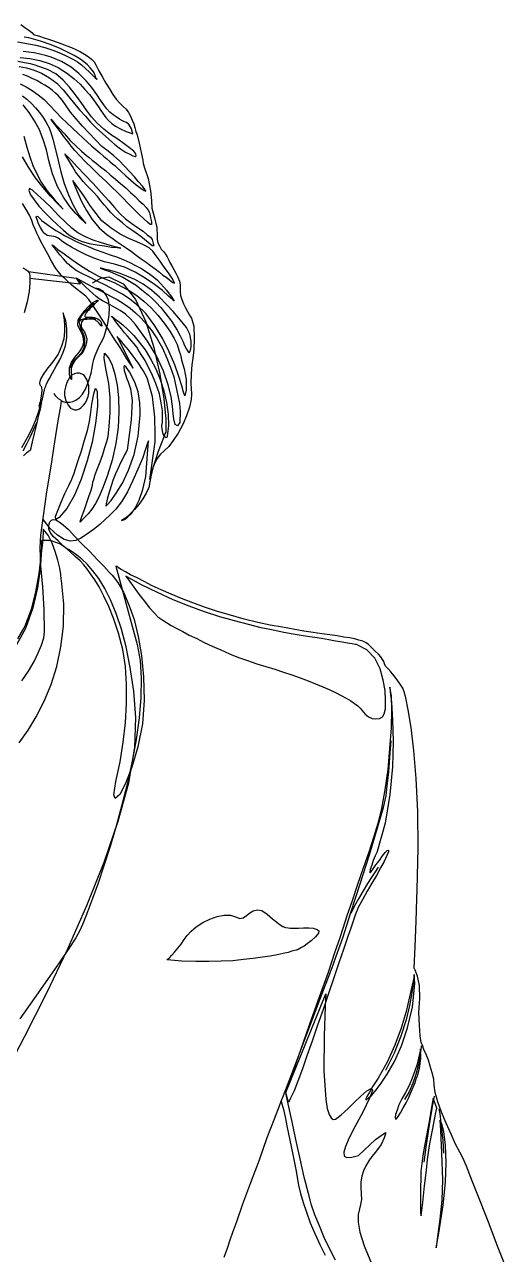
# Model space of a CAD drawing. Extents: x 140.76 to 141.51, y 60.02 to 61.76.
# Drawn here: x 141.159 to 141.398, y 61.142 to 61.754 of the extents above; entities that cross this region are included whole.
import ezdxf

# ---------------------------------------------------------------- set-up
doc = ezdxf.new("R2010")
doc.units = 0
doc.layers.get('0').update_dxf_attribs({"linetype": 'CONTINUOUS'})

msp = doc.modelspace()

# ---------------------------------------------------------------- linework, layer by layer
at = {"linetype": 'CONTINUOUS'}
for points in [[(141.15747, 61.75359), (141.15954, 61.75209), (141.16142, 61.75078), (141.16292, 61.74966), (141.16385, 61.74872), (141.16423, 61.74853), (141.16554, 61.74815), (141.16723, 61.74759), (141.1691, 61.74703), (141.17117, 61.74627), (141.17323, 61.74571), (141.17548, 61.74478), (141.17793, 61.74402), (141.18036, 61.74309), (141.18261, 61.74215), (141.18487, 61.74121), (141.18712, 61.74009), (141.18918, 61.73896), (141.19087, 61.73764), (141.19256, 61.73634), (141.19387, 61.73502), (141.19481, 61.73352), (141.19631, 61.73052), (141.198, 61.72751), (141.19968, 61.72452), (141.20156, 61.7217), (141.20325, 61.71888), (141.20494, 61.71645), (141.20662, 61.71457), (141.20831, 61.71288), (141.20981, 61.71157), (141.21094, 61.70988), (141.21207, 61.70801), (141.21282, 61.70613), (141.21357, 61.70425), (141.21413, 61.70238), (141.21469, 61.7005), (141.21525, 61.69882), (141.21638, 61.69469), (141.21732, 61.68999), (141.21807, 61.68624), (141.21826, 61.68455), (141.21901, 61.68231), (141.2207, 61.67705), (141.22201, 61.67086), (141.22239, 61.66617), (141.22257, 61.66223), (141.22389, 61.65754), (141.22501, 61.65267), (141.2252, 61.64835), (141.2252, 61.64666), (141.22558, 61.64497), (141.22633, 61.64347), (141.22727, 61.64197), (141.22839, 61.64065), (141.22933, 61.63935), (141.23026, 61.63803), (141.23083, 61.63672), (141.23158, 61.63522), (141.23252, 61.63353), (141.23345, 61.63184), (141.23458, 61.62996), (141.23552, 61.6279), (141.23627, 61.62603), (141.23664, 61.62414), (141.23664, 61.62246), (141.23664, 61.62077), (141.23683, 61.6189), (141.23758, 61.61683), (141.23833, 61.61477), (141.23927, 61.6127), (141.24039, 61.61083), (141.24133, 61.60914), (141.24227, 61.60764), (141.2434, 61.60351), (141.24358, 61.5977), (141.2434, 61.59188), (141.24302, 61.58775), (141.24246, 61.58437), (141.24208, 61.57988), (141.2419, 61.575), (141.24227, 61.56993), (141.24208, 61.56712), (141.24133, 61.56337), (141.23983, 61.55905), (141.23796, 61.55474), (141.23571, 61.55042), (141.23327, 61.54667), (141.23102, 61.54367), (141.22877, 61.5416), (141.22689, 61.53991), (141.2252, 61.53785), (141.22408, 61.5356), (141.22314, 61.53316), (141.22239, 61.53091), (141.22201, 61.52904), (141.22163, 61.52772), (141.22163, 61.52735)], [(141.15747, 61.75359), (141.15954, 61.75209), (141.16142, 61.75078), (141.16292, 61.74966), (141.16385, 61.74872), (141.16423, 61.74853)], [(141.16423, 61.74853), (141.16554, 61.74815), (141.16723, 61.74759), (141.1691, 61.74703), (141.17117, 61.74627), (141.17323, 61.74571), (141.17548, 61.74478), (141.17793, 61.74402), (141.18036, 61.74309), (141.18261, 61.74215), (141.18487, 61.74121), (141.18712, 61.74009), (141.18918, 61.73896), (141.19087, 61.73764), (141.19256, 61.73634), (141.19387, 61.73502), (141.19481, 61.73352), (141.19631, 61.73052), (141.198, 61.72751), (141.19968, 61.72452), (141.20156, 61.7217), (141.20325, 61.71888), (141.20494, 61.71645), (141.20662, 61.71457), (141.20831, 61.71288), (141.20981, 61.71157), (141.21094, 61.70988), (141.21207, 61.70801), (141.21282, 61.70613), (141.21357, 61.70425), (141.21413, 61.70238), (141.21469, 61.7005), (141.21525, 61.69882), (141.21638, 61.69469), (141.21732, 61.68999), (141.21807, 61.68624), (141.21826, 61.68455), (141.21901, 61.68231), (141.2207, 61.67705), (141.22201, 61.67086), (141.22239, 61.66617), (141.22257, 61.66223), (141.22389, 61.65754), (141.22501, 61.65267), (141.2252, 61.64835), (141.2252, 61.64666), (141.22558, 61.64497), (141.22633, 61.64347), (141.22727, 61.64197), (141.22839, 61.64065), (141.22933, 61.63935), (141.23026, 61.63803), (141.23083, 61.63672), (141.23158, 61.63522), (141.23252, 61.63353), (141.23345, 61.63184), (141.23458, 61.62996), (141.23552, 61.6279), (141.23627, 61.62603), (141.23664, 61.62414), (141.23664, 61.62246), (141.23664, 61.62077), (141.23683, 61.6189), (141.23758, 61.61683), (141.23833, 61.61477), (141.23927, 61.6127), (141.24039, 61.61083), (141.24133, 61.60914), (141.24227, 61.60764), (141.2434, 61.60351), (141.24358, 61.5977), (141.2434, 61.59188), (141.24302, 61.58775), (141.24246, 61.58437), (141.24208, 61.57988), (141.2419, 61.575), (141.24227, 61.56993), (141.24208, 61.56712), (141.24133, 61.56337), (141.23983, 61.55905), (141.23796, 61.55474), (141.23571, 61.55042), (141.23327, 61.54667), (141.23102, 61.54367), (141.22877, 61.5416), (141.22689, 61.53991), (141.2252, 61.53785), (141.22408, 61.5356), (141.22314, 61.53316), (141.22239, 61.53091), (141.22201, 61.52904), (141.22163, 61.52772), (141.22163, 61.52735), (141.22426, 61.54611), (141.22426, 61.54967), (141.22408, 61.5583), (141.22295, 61.56862), (141.22032, 61.57781), (141.21826, 61.58156), (141.21582, 61.58532), (141.21338, 61.58869), (141.21094, 61.59188), (141.20869, 61.59451), (141.207, 61.59657), (141.20569, 61.59788), (141.20532, 61.59844), (141.21319, 61.58269), (141.21244, 61.584), (141.21019, 61.58738), (141.20719, 61.59244), (141.20343, 61.59807), (141.19968, 61.60408), (141.19612, 61.6097), (141.19312, 61.61421), (141.19124, 61.61683), (141.18975, 61.61852), (141.18768, 61.62021), (141.18543, 61.62189), (141.1828, 61.62396), (141.18018, 61.6264), (141.17755, 61.62902), (141.17492, 61.63221), (141.17267, 61.63596), (141.17079, 61.63972), (141.1691, 61.64272), (141.1676, 61.64535), (141.16648, 61.64779), (141.16535, 61.64985), (141.16461, 61.65191), (141.16367, 61.65398), (141.16292, 61.65623), (141.16179, 61.65885), (141.1601, 61.66167), (141.15823, 61.66467)], [(141.19481, 61.72677), (141.19481, 61.72695), (141.19481, 61.72733), (141.19462, 61.72789), (141.19424, 61.72864), (141.19387, 61.72958), (141.19312, 61.7307), (141.19199, 61.73202), (141.19068, 61.73352), (141.18881, 61.73502), (141.18674, 61.73652), (141.18393, 61.73821), (141.18074, 61.7399), (141.17699, 61.74177), (141.17248, 61.74346), (141.16723, 61.74534), (141.16142, 61.74703), (141.16123, 61.74703), (141.16029, 61.74721), (141.15917, 61.7474)], [(141.15578, 61.74496), (141.16048, 61.74421), (141.16498, 61.74328), (141.16948, 61.74215), (141.17342, 61.74083), (141.17717, 61.73933), (141.18036, 61.73784), (141.18337, 61.73634), (141.18562, 61.73502), (141.18768, 61.73352), (141.18955, 61.73183), (141.19143, 61.73014), (141.19312, 61.72845), (141.19443, 61.72715), (141.19518, 61.72639), (141.19537, 61.7262), (141.19481, 61.72677)], [(141.1571, 61.73727), (141.16198, 61.73671), (141.16686, 61.73577), (141.17155, 61.73427), (141.17605, 61.73221), (141.18018, 61.72958), (141.18393, 61.72658), (141.18693, 61.72396), (141.18937, 61.72133), (141.19162, 61.71888), (141.1933, 61.71664), (141.19481, 61.71457), (141.19612, 61.7127), (141.19725, 61.71082), (141.19837, 61.70913), (141.19968, 61.70744), (141.201, 61.70594), (141.20269, 61.70444), (141.20456, 61.70313), (141.207, 61.70181), (141.20981, 61.7005), (141.21319, 61.69919), (141.213, 61.69994), (141.21244, 61.70181), (141.21132, 61.70369), (141.21001, 61.70482), (141.20907, 61.7052), (141.20794, 61.70576), (141.20644, 61.7065), (141.20494, 61.70763), (141.20343, 61.70875), (141.20175, 61.71007), (141.20025, 61.71176), (141.19875, 61.71363), (141.19706, 61.71607), (141.19518, 61.71888), (141.19274, 61.72227), (141.18993, 61.72564), (141.18636, 61.72921), (141.18243, 61.73239), (141.17773, 61.73521), (141.17248, 61.73746), (141.16967, 61.73821), (141.16686, 61.73896), (141.16404, 61.73953), (141.16123, 61.7399), (141.1586, 61.74027)], [(141.15672, 61.73277), (141.16029, 61.73202), (141.16404, 61.7309), (141.1678, 61.72939), (141.17173, 61.72715), (141.1753, 61.72452), (141.17849, 61.72114), (141.1813, 61.71758), (141.18411, 61.7142), (141.18674, 61.71101), (141.18955, 61.70801), (141.19218, 61.705), (141.195, 61.70219), (141.198, 61.69938), (141.20119, 61.69656), (141.20419, 61.69394), (141.207, 61.69187), (141.20944, 61.69019), (141.2117, 61.68906), (141.21319, 61.68831), (141.21432, 61.68793), (141.21488, 61.68831), (141.21469, 61.68925), (141.21357, 61.69056), (141.2115, 61.69225), (141.20888, 61.69431), (141.20569, 61.69656), (141.20213, 61.699), (141.19875, 61.70163), (141.19537, 61.70463), (141.19256, 61.70763), (141.19012, 61.71101), (141.18749, 61.71476), (141.18467, 61.7187), (141.18168, 61.72245), (141.17849, 61.72602), (141.17492, 61.72902), (141.17079, 61.73127), (141.16648, 61.73277), (141.16591, 61.73296), (141.16461, 61.73333), (141.16236, 61.73409), (141.15935, 61.73465), (141.15598, 61.73521)], [(141.1571, 61.72414), (141.1601, 61.72264), (141.1631, 61.72077), (141.16611, 61.7187), (141.1691, 61.71626), (141.17211, 61.71326), (141.17492, 61.71026), (141.17773, 61.70726), (141.18055, 61.70463), (141.18318, 61.70201), (141.1858, 61.69956), (141.18824, 61.69731), (141.19049, 61.69525), (141.19274, 61.69318), (141.19481, 61.6915), (141.19669, 61.68981), (141.19856, 61.68812), (141.20025, 61.6868), (141.20175, 61.68549), (141.20307, 61.68437), (141.20419, 61.68343), (141.20512, 61.68249), (141.20719, 61.68062), (141.20963, 61.67837), (141.21226, 61.67611), (141.21488, 61.67386), (141.21713, 61.67217), (141.21882, 61.67105), (141.21957, 61.67067), (141.2192, 61.67143), (141.21788, 61.6733), (141.21601, 61.67536), (141.21394, 61.6778), (141.2117, 61.68043), (141.20907, 61.68325), (141.20644, 61.68587), (141.20363, 61.68831), (141.20081, 61.69056), (141.19781, 61.693), (141.19462, 61.69619), (141.19143, 61.69956), (141.18806, 61.70313), (141.18505, 61.70669), (141.18224, 61.71007), (141.17999, 61.71326), (141.17811, 61.71589), (141.17717, 61.71701), (141.17605, 61.71832), (141.17474, 61.71945), (141.17323, 61.72077), (141.17155, 61.72207), (141.16948, 61.72339), (141.1676, 61.72452), (141.16535, 61.72583), (141.1631, 61.72677), (141.16085, 61.72789), (141.15841, 61.72883)], [(141.15823, 61.71814), (141.16048, 61.71645), (141.16273, 61.71439), (141.16479, 61.71214), (141.16667, 61.70988), (141.16854, 61.70744), (141.17005, 61.70482), (141.17155, 61.70219), (141.17248, 61.69938), (141.17342, 61.69656), (141.17474, 61.6915), (141.17605, 61.68606), (141.17736, 61.68043), (141.17905, 61.67462), (141.18112, 61.66898), (141.18355, 61.66373), (141.18636, 61.65885), (141.18975, 61.65473), (141.18918, 61.65529), (141.1873, 61.65698), (141.18487, 61.65961), (141.18186, 61.66317), (141.17867, 61.66768), (141.17567, 61.67311), (141.17323, 61.6793), (141.17136, 61.68606), (141.17023, 61.69131), (141.16854, 61.69637), (141.16667, 61.70125), (141.16423, 61.70576), (141.1616, 61.70988), (141.1586, 61.71363)], [(141.17248, 61.7065), (141.17305, 61.70594), (141.17436, 61.70425), (141.17661, 61.70201), (141.17924, 61.69919), (141.18205, 61.696), (141.18505, 61.69318), (141.18768, 61.69056), (141.19012, 61.6885), (141.19143, 61.68756), (141.19294, 61.68624), (141.195, 61.68474), (141.19706, 61.68287), (141.1995, 61.68099), (141.20194, 61.67893), (141.20456, 61.67668), (141.207, 61.67462), (141.20963, 61.67236), (141.21207, 61.67011), (141.21432, 61.66804), (141.21638, 61.66598), (141.21826, 61.66429), (141.21976, 61.6626), (141.2207, 61.6613), (141.22145, 61.66017), (141.22163, 61.65941), (141.22201, 61.65754), (141.22239, 61.65548), (141.22239, 61.65416), (141.22183, 61.65416), (141.22051, 61.65529), (141.21864, 61.65698), (141.21619, 61.65923), (141.21357, 61.66186), (141.21075, 61.66467), (141.20813, 61.66748), (141.2055, 61.67011), (141.20269, 61.67274), (141.19968, 61.67574), (141.19631, 61.67893), (141.19294, 61.68212), (141.18955, 61.68531), (141.18674, 61.68831), (141.1843, 61.69093), (141.18243, 61.69318), (141.18092, 61.69525), (141.17924, 61.6975), (141.17755, 61.69975), (141.17605, 61.70181), (141.17454, 61.70369), (141.17342, 61.7052), (141.17267, 61.70613), (141.17248, 61.7065)], [(141.15897, 61.69806), (141.16048, 61.69262), (141.16198, 61.68774), (141.16348, 61.68343), (141.16535, 61.6793), (141.1676, 61.67518), (141.17042, 61.67105), (141.17398, 61.66673), (141.17849, 61.66186), (141.17773, 61.6626), (141.17548, 61.66485), (141.17229, 61.66824), (141.16854, 61.67255), (141.16479, 61.67743), (141.16123, 61.68268), (141.15823, 61.68774)], [(141.17942, 61.68925), (141.18018, 61.6885), (141.18243, 61.68624), (141.18543, 61.68287), (141.18937, 61.67893), (141.1935, 61.67462), (141.19743, 61.67011), (141.20119, 61.66598), (141.204, 61.6626), (141.20662, 61.65961), (141.20944, 61.65698), (141.21263, 61.65473), (141.21545, 61.65267), (141.21826, 61.65079), (141.22032, 61.6491), (141.22201, 61.64779), (141.22276, 61.64666), (141.22332, 61.64479), (141.22351, 61.64347), (141.22276, 61.64347), (141.2207, 61.64516), (141.21901, 61.64666), (141.21713, 61.64816), (141.21488, 61.64985), (141.21263, 61.65135), (141.21019, 61.65304), (141.20794, 61.65492), (141.20569, 61.65679), (141.20363, 61.65867), (141.20213, 61.66036), (141.20062, 61.66204), (141.19894, 61.66392), (141.19725, 61.66598), (141.19556, 61.66804), (141.19368, 61.67011), (141.19181, 61.67199), (141.19012, 61.67368), (141.18843, 61.67555), (141.18656, 61.6778), (141.18467, 61.68043), (141.18318, 61.68305), (141.18168, 61.68549), (141.18055, 61.68737), (141.17961, 61.68868), (141.17942, 61.68925)], [(141.18337, 61.67611), (141.18355, 61.67536), (141.18449, 61.67292), (141.1858, 61.66973), (141.18768, 61.66561), (141.19012, 61.6611), (141.19294, 61.6566), (141.19649, 61.65247), (141.20044, 61.6491), (141.20269, 61.6476), (141.20494, 61.64591), (141.20738, 61.64422), (141.20981, 61.64254), (141.21244, 61.64065), (141.21488, 61.63897), (141.21732, 61.63709), (141.21976, 61.6354), (141.22201, 61.63371), (141.22426, 61.63203), (141.22633, 61.63052), (141.22801, 61.62902), (141.2297, 61.6279), (141.2312, 61.62677), (141.23233, 61.62584), (141.23308, 61.62527), (141.23383, 61.6249), (141.23345, 61.62584), (141.23252, 61.62771), (141.23083, 61.63015), (141.22877, 61.63297), (141.2267, 61.63596), (141.22482, 61.63859), (141.22314, 61.64085), (141.22126, 61.64254), (141.21844, 61.64403), (141.21507, 61.64553), (141.21113, 61.64722), (141.20682, 61.64928), (141.20231, 61.65229), (141.19781, 61.65604), (141.19368, 61.6611), (141.19181, 61.66373), (141.19012, 61.66636), (141.18843, 61.66898), (141.18674, 61.67123), (141.18543, 61.67311), (141.1843, 61.6748), (141.18355, 61.67574), (141.18337, 61.67611)], [(141.20719, 61.64234), (141.20644, 61.64254), (141.20438, 61.6431), (141.20137, 61.64384), (141.19762, 61.64497), (141.1935, 61.64629), (141.18955, 61.64797), (141.1858, 61.65004), (141.1828, 61.65229), (141.1798, 61.6551), (141.17624, 61.65867), (141.17267, 61.66242), (141.1691, 61.66598), (141.16573, 61.66898), (141.16329, 61.67123), (141.16179, 61.67199), (141.16142, 61.67105), (141.16236, 61.66898), (141.16404, 61.66636), (141.16648, 61.66336), (141.16948, 61.66017), (141.17248, 61.65698), (141.17567, 61.65398), (141.17867, 61.65135), (141.1813, 61.6491), (141.18411, 61.64741), (141.18749, 61.64591), (141.19143, 61.64479), (141.19537, 61.64403), (141.19912, 61.64347), (141.2025, 61.64291), (141.20532, 61.64272), (141.20719, 61.64234)], [(141.16742, 61.6566), (141.1676, 61.65642), (141.1678, 61.65623), (141.16854, 61.65566), (141.1693, 61.6551), (141.17042, 61.65435), (141.17173, 61.65341), (141.17323, 61.65229), (141.17492, 61.65116), (141.17699, 61.65004), (141.17924, 61.64872), (141.18186, 61.64741), (141.18467, 61.64591), (141.18768, 61.6446), (141.19087, 61.64328), (141.19443, 61.64178), (141.19818, 61.64047), (141.20194, 61.63915), (141.2055, 61.63784), (141.20869, 61.63653), (141.2117, 61.63522), (141.21451, 61.63371), (141.21713, 61.6324), (141.21938, 61.6309), (141.22163, 61.6294), (141.22351, 61.6279), (141.22538, 61.6264), (141.22707, 61.62471), (141.22857, 61.62302), (141.22989, 61.62152), (141.2312, 61.61965), (141.23252, 61.61796), (141.23364, 61.61608), (141.23289, 61.61683), (141.23083, 61.61852), (141.22783, 61.62133), (141.22389, 61.62434), (141.2192, 61.62753), (141.21432, 61.63052), (141.20907, 61.63297), (141.204, 61.63447), (141.19912, 61.63559), (141.19424, 61.63728), (141.18993, 61.63915), (141.18599, 61.64103), (141.18261, 61.64291), (141.1798, 61.6446), (141.17773, 61.64609), (141.17661, 61.64703), (141.17567, 61.6476), (141.17474, 61.64797), (141.1738, 61.64816), (141.17267, 61.64835), (141.17155, 61.64854), (141.17061, 61.64872), (141.16967, 61.64928), (141.16892, 61.64985), (141.16817, 61.65097), (141.16723, 61.65267), (141.16629, 61.65454), (141.16573, 61.65623), (141.16517, 61.65773), (141.16535, 61.65829), (141.16591, 61.65811), (141.16742, 61.6566)], [(141.17305, 61.64403), (141.1738, 61.64347), (141.17586, 61.64178), (141.17905, 61.63953), (141.1828, 61.63672), (141.18712, 61.63371), (141.19162, 61.6309), (141.19612, 61.62846), (141.20006, 61.62677), (141.20381, 61.62527), (141.20757, 61.6234), (141.21132, 61.62133), (141.21507, 61.6189), (141.21864, 61.61608), (141.22219, 61.6127), (141.22558, 61.60914), (141.22877, 61.60502), (141.23158, 61.60107), (141.23364, 61.59751), (141.23514, 61.59451), (141.23608, 61.59169), (141.23683, 61.58925), (141.2374, 61.58682), (141.23796, 61.58456), (141.23871, 61.58231), (141.23965, 61.57706), (141.23965, 61.57181), (141.23908, 61.56899), (141.23833, 61.57068), (141.23758, 61.57387), (141.23608, 61.57856), (141.23401, 61.58437), (141.2312, 61.59075), (141.22801, 61.59732), (141.22408, 61.6037), (141.21976, 61.6097), (141.21488, 61.61458), (141.2117, 61.61702), (141.20794, 61.61946), (141.20381, 61.62171), (141.1995, 61.62396), (141.19537, 61.62603), (141.19124, 61.62809), (141.18786, 61.62978), (141.18505, 61.63128), (141.1828, 61.63297), (141.18074, 61.63484), (141.17867, 61.63709), (141.1768, 61.63915), (141.1753, 61.64103), (141.17418, 61.64254), (141.17323, 61.64366), (141.17305, 61.64403)], [(141.15841, 61.63259), (141.15991, 61.63184), (141.16104, 61.6309), (141.16179, 61.62978), (141.16198, 61.62846), (141.16198, 61.62508), (141.1616, 61.62077), (141.16066, 61.61571), (141.15917, 61.61026)], [(141.16123, 61.63072), (141.18505, 61.62753), (141.18693, 61.62452), (141.16198, 61.62733), (141.16198, 61.62733)], [(141.2419, 61.59226), (141.24208, 61.59338), (141.24208, 61.59619), (141.24152, 61.59957), (141.23983, 61.60295), (141.23833, 61.60482), (141.23608, 61.60764), (141.23327, 61.61083), (141.22989, 61.61439), (141.22633, 61.61796), (141.22239, 61.62152), (141.21826, 61.62452), (141.21413, 61.62677), (141.21019, 61.62846), (141.20682, 61.62978), (141.20381, 61.63072), (141.20137, 61.63146), (141.1995, 61.63184), (141.198, 61.63221), (141.19725, 61.6324), (141.19687, 61.6324), (141.19743, 61.63221), (141.19912, 61.63165), (141.20175, 61.63072), (141.20475, 61.6294), (141.20813, 61.6279), (141.2115, 61.62603), (141.21488, 61.62396), (141.2177, 61.62171), (141.2192, 61.62039), (141.22089, 61.61908), (141.22276, 61.6174), (141.22482, 61.61533), (141.22707, 61.61289), (141.22951, 61.6097), (141.23233, 61.60614), (141.23514, 61.60163), (141.23664, 61.59882), (141.23796, 61.59619), (141.23889, 61.59394), (141.23983, 61.59207), (141.24059, 61.59075), (141.24115, 61.59038), (141.24152, 61.59075), (141.2419, 61.59226)], [(141.19312, 61.6249), (141.1935, 61.62527), (141.19725, 61.62753), (141.20119, 61.62809), (141.20831, 61.62471), (141.21451, 61.61683), (141.21957, 61.60576), (141.22351, 61.593), (141.22651, 61.57968), (141.22857, 61.56749), (141.22951, 61.55736), (141.22951, 61.55079), (141.22914, 61.55004), (141.22839, 61.54798), (141.22727, 61.54498), (141.22576, 61.54123), (141.22445, 61.5371), (141.22314, 61.53316), (141.22219, 61.52941), (141.22163, 61.52622), (141.22107, 61.5234), (141.21976, 61.52059), (141.21807, 61.51778), (141.21619, 61.51496), (141.21394, 61.51234), (141.2117, 61.51008), (141.20963, 61.50821), (141.20757, 61.50689), (141.20794, 61.50709), (141.20907, 61.50746), (141.21057, 61.50859), (141.21244, 61.51046), (141.21432, 61.51309), (141.21638, 61.51702), (141.21807, 61.52228), (141.21957, 61.52884), (141.22089, 61.54648), (141.22051, 61.54535), (141.21938, 61.54236), (141.21788, 61.53785), (141.21563, 61.53241), (141.21319, 61.52678), (141.21057, 61.52115), (141.20757, 61.51628), (141.20475, 61.51252), (141.20194, 61.50971), (141.19931, 61.50727), (141.19669, 61.50502), (141.19424, 61.50296), (141.19181, 61.50108), (141.18955, 61.49958), (141.1873, 61.49808), (141.18487, 61.49695), (141.18224, 61.49658), (141.17905, 61.49752), (141.17567, 61.49958), (141.17211, 61.50296), (141.16873, 61.50727), (141.16854, 61.50765), (141.16854, 61.50802)], [(141.18505, 61.62753), (141.1858, 61.62715), (141.18768, 61.62621), (141.19031, 61.62471), (141.1935, 61.62302), (141.19687, 61.62133), (141.20025, 61.61946), (141.20307, 61.61796), (141.20532, 61.61683), (141.20719, 61.61571), (141.20944, 61.61421), (141.21188, 61.61252), (141.21451, 61.61026), (141.21732, 61.60764), (141.21995, 61.60464), (141.22257, 61.60126), (141.2252, 61.59732), (141.22783, 61.59263), (141.23008, 61.58775), (141.23195, 61.58307), (141.23345, 61.57837), (141.23458, 61.57368), (141.23552, 61.56918), (141.23627, 61.56505), (141.23664, 61.56112), (141.23646, 61.55567), (141.23533, 61.55398), (141.23421, 61.55474), (141.23345, 61.55755), (141.23327, 61.55999), (141.23289, 61.56374), (141.23214, 61.56862), (141.23064, 61.57443), (141.22839, 61.58119), (141.22501, 61.58851), (141.22051, 61.59619), (141.21451, 61.60445), (141.21207, 61.60727), (141.20944, 61.60951), (141.20682, 61.61139), (141.20419, 61.61289), (141.20194, 61.61421), (141.19968, 61.61533), (141.198, 61.61627), (141.19649, 61.6172), (141.195, 61.61833), (141.1933, 61.61983), (141.19143, 61.62152), (141.18955, 61.62321), (141.18786, 61.6249), (141.18636, 61.62621), (141.18543, 61.62715), (141.18505, 61.62753)], [(141.15804, 61.42717), (141.16123, 61.43205), (141.16404, 61.43673), (141.16611, 61.44105), (141.1678, 61.44499), (141.16892, 61.44855), (141.1693, 61.45155), (141.1691, 61.46262), (141.16836, 61.47388), (141.16742, 61.48438), (141.16704, 61.49339), (141.16742, 61.49958), (141.16873, 61.50933), (141.17042, 61.52115), (141.17248, 61.53391), (141.17436, 61.54611), (141.17605, 61.55642), (141.17736, 61.56374), (141.17773, 61.56637), (141.17793, 61.56637), (141.1783, 61.56618), (141.17886, 61.56599), (141.17961, 61.5658), (141.18074, 61.5658), (141.18186, 61.5658), (141.18337, 61.56618), (141.18487, 61.56674), (141.18656, 61.56806), (141.18806, 61.56975), (141.18955, 61.57218), (141.19068, 61.57481), (141.19162, 61.57762), (141.19237, 61.58025), (141.19294, 61.58287), (141.1933, 61.58494), (141.19368, 61.587), (141.19443, 61.58907), (141.19537, 61.59132), (141.19649, 61.59357), (141.19743, 61.59545), (141.19818, 61.59695), (141.19875, 61.59807), (141.19894, 61.59844), (141.20062, 61.60408), (141.20137, 61.60895), (141.20156, 61.61308), (141.201, 61.61646), (141.19988, 61.61908), (141.19837, 61.62096), (141.19631, 61.62208), (141.19424, 61.62246), (141.19424, 61.62227)], [(141.18487, 61.58869), (141.18599, 61.59001), (141.18693, 61.59132), (141.18786, 61.59263), (141.18843, 61.59413), (141.18881, 61.59563), (141.18862, 61.59732), (141.18824, 61.59901), (141.1873, 61.60089), (141.1858, 61.60408), (141.18599, 61.60651), (141.1873, 61.60877), (141.18937, 61.61139), (141.19068, 61.61289), (141.19199, 61.61421), (141.1933, 61.61533), (141.19443, 61.61608), (141.19537, 61.61646), (141.19575, 61.61646), (141.19575, 61.61608), (141.195, 61.61533), (141.19387, 61.61439), (141.19294, 61.61327), (141.19199, 61.61252), (141.19124, 61.61158), (141.19049, 61.61083), (141.18993, 61.61026), (141.18955, 61.60951), (141.18937, 61.60895), (141.18937, 61.60839), (141.18955, 61.60801), (141.19031, 61.60801), (141.19143, 61.60801), (141.19218, 61.60801), (141.19312, 61.60801), (141.19406, 61.60783), (141.195, 61.60764), (141.19575, 61.60727), (141.19649, 61.6067), (141.19725, 61.60595), (141.19762, 61.60482), (141.19781, 61.60351), (141.19743, 61.6037), (141.19669, 61.60464), (141.19612, 61.60538), (141.19593, 61.60558), (141.19556, 61.60595), (141.195, 61.60632), (141.19443, 61.6067), (141.19368, 61.60689), (141.19274, 61.60708), (141.19162, 61.60708), (141.19031, 61.60689), (141.18993, 61.60689), (141.18918, 61.60689), (141.18824, 61.60651), (141.18768, 61.60558), (141.18749, 61.60464), (141.18749, 61.6037), (141.18768, 61.60276), (141.18824, 61.60183), (141.18918, 61.6007), (141.18975, 61.59901), (141.19031, 61.59732), (141.19012, 61.59545), (141.18955, 61.59357), (141.18881, 61.59169), (141.18768, 61.58981), (141.18599, 61.58813), (141.1843, 61.58644), (141.18318, 61.58456), (141.18243, 61.5825), (141.18243, 61.58044), (141.18261, 61.57837), (141.18261, 61.57706), (141.18243, 61.57706), (141.18168, 61.57931), (141.18168, 61.58287), (141.18261, 61.58569), (141.18393, 61.58756), (141.18487, 61.58869)], [(141.19406, 61.61495), (141.19368, 61.61477), (141.19294, 61.61402), (141.19162, 61.61289), (141.19031, 61.61158), (141.18881, 61.61008), (141.18749, 61.60857), (141.18674, 61.60708), (141.18636, 61.60595), (141.18674, 61.60389), (141.18749, 61.60201), (141.18824, 61.60032), (141.18881, 61.59901), (141.18918, 61.59751), (141.18918, 61.59545), (141.18881, 61.59282), (141.18749, 61.59019), (141.18562, 61.58813), (141.18393, 61.58644), (141.18261, 61.58475), (141.18205, 61.58269)], [(141.17849, 61.61026), (141.17867, 61.60877), (141.17905, 61.60651), (141.17924, 61.60389), (141.17924, 61.60089), (141.17886, 61.59732), (141.17773, 61.59357), (141.17605, 61.58963), (141.17323, 61.58569), (141.17042, 61.58213), (141.16854, 61.5795), (141.16742, 61.57762), (141.16686, 61.57612), (141.16667, 61.57518), (141.16686, 61.57443), (141.16742, 61.57387), (141.1678, 61.57331), (141.16798, 61.57162), (141.1676, 61.5688), (141.16704, 61.56599), (141.16648, 61.56374), (141.16667, 61.56318), (141.16723, 61.56449), (141.16817, 61.56749), (141.1693, 61.57199), (141.16948, 61.57274), (141.16986, 61.57368), (141.17005, 61.57443), (141.17023, 61.57481), (141.17061, 61.57556), (141.17173, 61.57762), (141.17323, 61.58044), (141.17511, 61.58363), (141.1768, 61.58682), (141.1783, 61.59019), (141.17961, 61.59376), (141.18036, 61.59788), (141.18036, 61.60239), (141.1798, 61.60632), (141.17886, 61.60914), (141.17849, 61.61026)], [(141.18636, 61.60595), (141.18656, 61.60614), (141.18693, 61.60632), (141.18768, 61.60689), (141.18862, 61.60727), (141.18975, 61.60764), (141.19124, 61.60783), (141.19294, 61.60764), (141.19481, 61.60708)], [(141.2025, 61.60857), (141.20287, 61.60839), (141.204, 61.60745), (141.20588, 61.60614), (141.20813, 61.60426), (141.21075, 61.60183), (141.21357, 61.59901), (141.21638, 61.59563), (141.2192, 61.59188), (141.22201, 61.58738), (141.22464, 61.58231), (141.2267, 61.57706), (141.22857, 61.57143), (141.22989, 61.56561), (141.23064, 61.5598), (141.23083, 61.55417), (141.23026, 61.54873), (141.2297, 61.54798), (141.22877, 61.54873), (141.22801, 61.55061), (141.22764, 61.55361), (141.22764, 61.55417), (141.22783, 61.55567), (141.22783, 61.55811), (141.22783, 61.56149), (141.22727, 61.56543), (141.22633, 61.56993), (141.22464, 61.575), (141.22239, 61.58025), (141.2207, 61.58343), (141.2192, 61.58644), (141.2177, 61.58907), (141.21619, 61.59132), (141.21507, 61.5932), (141.21376, 61.59488), (141.21263, 61.59619), (141.2117, 61.59732), (141.21057, 61.59864), (141.20907, 61.60032), (141.20757, 61.6022), (141.20606, 61.60408), (141.20475, 61.60576), (141.20363, 61.60727), (141.20269, 61.6082), (141.2025, 61.60857)], [(141.20137, 61.58738), (141.20287, 61.58419), (141.20419, 61.57968), (141.20532, 61.57424), (141.20606, 61.56806), (141.20625, 61.56092), (141.20588, 61.55323), (141.20475, 61.54517), (141.20287, 61.53691), (141.20062, 61.52941), (141.19837, 61.5236), (141.19649, 61.5189), (141.19462, 61.51534), (141.19274, 61.51252), (141.19087, 61.51028), (141.18899, 61.50821), (141.18693, 61.50615), (141.18712, 61.50689), (141.18786, 61.50896), (141.18899, 61.51196), (141.19012, 61.51534), (141.19124, 61.5189), (141.19237, 61.52209), (141.19312, 61.52453), (141.1933, 61.52603), (141.19368, 61.52735), (141.19443, 61.52978), (141.19556, 61.53279), (141.19687, 61.53616), (141.19818, 61.53973), (141.19931, 61.54329), (141.20025, 61.54629), (141.20081, 61.54873), (141.20137, 61.5538), (141.20194, 61.56055), (141.20194, 61.56806), (141.20119, 61.575), (141.19988, 61.58175), (141.19894, 61.58756), (141.19912, 61.59019), (141.20137, 61.58738)], [(141.19968, 61.51403), (141.20044, 61.51477), (141.20231, 61.51684), (141.20494, 61.52059), (141.20794, 61.52547), (141.21094, 61.53203), (141.21376, 61.53973), (141.21582, 61.54892), (141.21676, 61.55943), (141.21676, 61.56112), (141.21657, 61.56543), (141.21582, 61.57087), (141.21413, 61.57575), (141.2115, 61.58081), (141.20981, 61.58325), (141.20888, 61.584), (141.20869, 61.58325), (141.20888, 61.58156), (141.20944, 61.5795), (141.21019, 61.57743), (141.21075, 61.57593), (141.21207, 61.57237), (141.21282, 61.56656), (141.21226, 61.55699), (141.21038, 61.54198), (141.21019, 61.54179), (141.20981, 61.54085), (141.20907, 61.53954), (141.20813, 61.53785), (141.207, 61.5356), (141.20588, 61.53297), (141.20456, 61.53016), (141.20325, 61.52678), (141.20175, 61.52209), (141.20062, 61.51815), (141.19988, 61.51515), (141.19968, 61.51403)], [(141.17924, 61.56918), (141.1798, 61.56656), (141.18092, 61.56431), (141.18224, 61.5628), (141.18411, 61.56205), (141.18524, 61.56205), (141.18656, 61.56243), (141.18749, 61.56318), (141.18862, 61.56431), (141.18955, 61.56543), (141.19031, 61.56693), (141.19087, 61.56862), (141.19124, 61.57031), (141.19124, 61.57387), (141.19031, 61.57706), (141.18881, 61.57931), (141.18656, 61.58025), (141.18524, 61.58025), (141.18411, 61.57988), (141.18299, 61.57931), (141.18186, 61.57819), (141.18112, 61.57706), (141.18036, 61.57556), (141.1798, 61.57387), (141.17942, 61.57199), (141.17924, 61.57125), (141.17924, 61.57068), (141.17924, 61.56993), (141.17924, 61.56918)], [(141.17773, 61.56637), (141.17736, 61.56674), (141.17624, 61.56749), (141.17492, 61.5688), (141.17398, 61.57012)], [(141.19537, 61.57105), (141.19556, 61.56374), (141.19462, 61.55511), (141.19294, 61.54591), (141.19049, 61.53654), (141.18749, 61.52753), (141.18411, 61.51947), (141.18036, 61.5129), (141.17661, 61.50839), (141.17492, 61.50746), (141.17474, 61.50896), (141.17586, 61.51196), (141.17755, 61.51609), (141.17942, 61.52041), (141.1813, 61.52434), (141.1828, 61.52753), (141.18337, 61.52884), (141.18374, 61.52997), (141.18467, 61.5326), (141.18599, 61.53672), (141.18768, 61.5416), (141.18918, 61.54685), (141.19068, 61.55173), (141.19162, 61.55624), (141.19218, 61.55943), (141.19274, 61.56487), (141.19368, 61.56993), (141.19462, 61.57274), (141.19537, 61.57105)], [(141.1678, 61.56543), (141.16629, 61.56112), (141.16479, 61.5568), (141.16292, 61.55249), (141.16066, 61.54798), (141.15785, 61.5431)], [(141.15879, 61.53917), (141.16029, 61.54066), (141.16123, 61.54142), (141.16198, 61.54179), (141.16216, 61.54198), (141.16236, 61.54198), (141.16254, 61.5431), (141.16329, 61.54611), (141.16423, 61.55023), (141.16535, 61.55492), (141.16648, 61.55943), (141.16742, 61.56318), (141.1678, 61.56543), (141.1678, 61.56543)], [(141.1586, 61.5416), (141.16048, 61.54498), (141.16216, 61.54836), (141.16535, 61.55567)], [(141.20287, 61.4797), (141.20569, 61.47613), (141.20851, 61.47125), (141.21113, 61.46506), (141.21376, 61.45775), (141.21582, 61.4493), (141.21751, 61.43973), (141.21844, 61.42923), (141.21882, 61.4176), (141.21788, 61.40578), (141.21563, 61.39433), (141.21263, 61.3842), (141.20944, 61.37613), (141.20662, 61.3707), (141.20438, 61.36863), (141.20363, 61.37051), (141.20475, 61.37707), (141.20682, 61.38683), (141.20831, 61.39659), (141.20944, 61.40634), (141.21001, 61.41591), (141.21001, 61.42529), (141.20944, 61.43429), (141.20813, 61.44274), (141.20606, 61.45081), (141.20363, 61.45793), (141.20119, 61.46413), (141.19875, 61.46937), (141.19649, 61.47388), (141.19424, 61.47744), (141.19218, 61.48044), (141.19031, 61.48307), (141.18881, 61.48495), (141.18693, 61.48682), (141.18449, 61.48907), (141.18168, 61.4917), (141.17867, 61.49414), (141.17605, 61.49677), (141.17361, 61.49902), (141.17211, 61.50108), (141.17136, 61.50258), (141.17136, 61.5039), (141.17155, 61.5052), (141.17192, 61.50633), (141.17267, 61.50709), (141.17361, 61.50746), (141.17492, 61.50727), (141.17661, 61.50633), (141.17849, 61.50484), (141.18112, 61.50239), (141.1843, 61.49902), (141.18786, 61.49527), (141.19181, 61.49152), (141.19537, 61.48757), (141.19875, 61.4842), (141.20119, 61.48138), (141.20287, 61.4797)], [(141.15672, 61.3964), (141.16104, 61.40259), (141.16517, 61.40934), (141.1691, 61.41704), (141.17248, 61.42529), (141.1753, 61.43429), (141.17736, 61.44405), (141.17867, 61.45436), (141.17886, 61.46544), (141.17773, 61.47707), (141.17755, 61.47782), (141.17736, 61.48007), (141.1768, 61.48326), (141.17586, 61.4872), (141.17454, 61.49152), (141.17305, 61.49564), (141.17099, 61.49958), (141.16854, 61.50258), (141.16854, 61.50089), (141.16817, 61.49601), (141.16742, 61.48907), (141.16648, 61.48063), (141.16479, 61.47144), (141.16254, 61.46262), (141.15954, 61.45436), (141.15578, 61.44799)], [(141.14847, 61.22943), (141.15935, 61.25007), (141.17023, 61.27164), (141.18074, 61.29359), (141.19031, 61.31536), (141.19894, 61.33693), (141.20588, 61.35737), (141.21113, 61.37651), (141.21413, 61.39396), (141.21469, 61.40897), (141.21357, 61.4221), (141.21188, 61.43373), (141.20981, 61.44405), (141.20757, 61.45287), (141.20494, 61.46074), (141.20213, 61.4675), (141.19931, 61.47312), (141.19631, 61.47801), (141.1933, 61.48195), (141.19049, 61.48514), (141.18786, 61.48776), (141.18524, 61.48963), (141.18299, 61.49132), (141.18112, 61.49245), (141.17961, 61.49339), (141.17849, 61.49414), (141.1768, 61.49527), (141.17492, 61.49601), (141.17323, 61.49658), (141.17155, 61.49695), (141.17005, 61.49695), (141.16892, 61.49695), (141.16817, 61.49695), (141.1678, 61.49695), (141.1678, 61.49507), (141.1676, 61.4902), (141.16704, 61.48269), (141.16573, 61.4735), (141.16348, 61.46356), (141.15973, 61.45324), (141.15447, 61.44367)], [(141.39835, 61.13601), (141.39442, 61.14595), (141.39029, 61.15702), (141.38597, 61.16809), (141.38204, 61.17803), (141.37903, 61.18572), (141.37716, 61.18985), (141.37566, 61.19266), (141.37359, 61.19679), (141.37134, 61.20167), (141.3689, 61.20711), (141.36665, 61.21255), (141.36478, 61.2178), (141.36346, 61.22249), (141.3629, 61.22605), (141.36272, 61.22906), (141.36196, 61.23225), (141.36102, 61.23544), (141.36009, 61.23843), (141.35896, 61.24125), (141.35784, 61.24387), (141.35708, 61.24594), (141.35652, 61.24726), (141.35596, 61.25063), (141.35558, 61.25589), (141.3554, 61.26227), (141.35577, 61.26921), (141.35558, 61.27558), (141.35465, 61.28027), (141.35352, 61.28327), (141.35296, 61.28421), (141.35352, 61.29491), (141.35408, 61.30766), (141.35427, 61.31873), (141.35446, 61.32323), (141.35502, 61.34387), (141.35483, 61.36225), (141.35408, 61.37858), (141.35277, 61.39246), (141.35146, 61.4039), (141.34996, 61.41272), (141.34883, 61.41872), (141.34808, 61.42172), (141.34733, 61.4236), (141.34602, 61.42547), (141.34452, 61.42773), (141.34283, 61.42979), (141.34133, 61.43167), (141.34001, 61.43317), (141.33908, 61.43411), (141.3387, 61.43448), (141.33832, 61.4356), (141.33795, 61.43673), (141.3372, 61.43786), (141.33645, 61.43917), (141.33532, 61.44048), (141.33382, 61.4418), (141.33214, 61.44349), (141.33026, 61.44517), (141.32913, 61.44611), (141.32744, 61.44686), (141.32556, 61.44742), (141.3235, 61.44799), (141.32088, 61.44855), (141.31806, 61.44892), (141.31469, 61.44949), (141.31112, 61.45005), (141.30718, 61.45061), (141.30287, 61.45118), (141.29818, 61.45193), (141.29292, 61.45287), (141.28748, 61.4538), (141.28148, 61.45493), (141.27529, 61.45624), (141.26854, 61.45793), (141.26178, 61.45981), (141.25522, 61.46168), (141.24884, 61.46375), (141.24302, 61.466), (141.2374, 61.46806), (141.23214, 61.47031), (141.22727, 61.47238), (141.22276, 61.47444), (141.21882, 61.47651), (141.21525, 61.47838), (141.21207, 61.47988), (141.20944, 61.48138), (141.20738, 61.48251), (141.20606, 61.48345), (141.20512, 61.48401), (141.20475, 61.4842), (141.21525, 61.44517), (141.21676, 61.4373), (141.21732, 61.42848), (141.21713, 61.41891), (141.21638, 61.40878), (141.21488, 61.39808), (141.21282, 61.38721), (141.21057, 61.37633), (141.20775, 61.36544), (141.20494, 61.35494), (141.20194, 61.34481), (141.19875, 61.33524), (141.19593, 61.32661), (141.19312, 61.31892), (141.19068, 61.31235), (141.18862, 61.3071), (141.18693, 61.30334), (141.18487, 61.29941), (141.1813, 61.29397), (141.17661, 61.28684), (141.17079, 61.27858), (141.16404, 61.26921), (141.15691, 61.25908)], [(141.3387, 61.41329), (141.3387, 61.41441), (141.3387, 61.4176), (141.33851, 61.42229), (141.33758, 61.42754), (141.33607, 61.43317), (141.33345, 61.43842), (141.32951, 61.44255), (141.32426, 61.44517), (141.32369, 61.44517), (141.32219, 61.44555), (141.31994, 61.44593), (141.31713, 61.44649), (141.31394, 61.44686), (141.31056, 61.44762), (141.307, 61.44818), (141.30361, 61.44874), (141.30231, 61.44892), (141.30006, 61.4493), (141.29687, 61.44968), (141.29292, 61.45043), (141.28824, 61.45118), (141.28298, 61.4523), (141.27698, 61.45362), (141.2706, 61.45512), (141.26366, 61.45699), (141.25634, 61.45906), (141.24884, 61.4615), (141.24115, 61.46431), (141.23327, 61.4675), (141.22538, 61.47107), (141.21751, 61.475), (141.20963, 61.47932), (141.21019, 61.47857), (141.2115, 61.47669), (141.21357, 61.47369), (141.21619, 61.47031), (141.21882, 61.46694), (141.22145, 61.46356), (141.2237, 61.46094), (141.22558, 61.45906), (141.22651, 61.45831), (141.22801, 61.45737), (141.22989, 61.45624), (141.23214, 61.45474), (141.23495, 61.45324), (141.23796, 61.45174), (141.24115, 61.44987), (141.2449, 61.44818), (141.24865, 61.4463), (141.25259, 61.44443), (141.2569, 61.44255), (141.26122, 61.44067), (141.26572, 61.43879), (141.27022, 61.4373), (141.27472, 61.4356), (141.27923, 61.43429), (141.28373, 61.43298), (141.28804, 61.43148), (141.29217, 61.43016), (141.2963, 61.42866), (141.30024, 61.42717), (141.30399, 61.42567), (141.30756, 61.42416), (141.31075, 61.42285), (141.31394, 61.42135), (141.31675, 61.41985), (141.31919, 61.41853), (141.32144, 61.41722), (141.32331, 61.41591), (141.325, 61.41478), (141.32613, 61.41365), (141.32707, 61.41253), (141.32857, 61.41066), (141.33026, 61.40934), (141.33214, 61.40841), (141.33401, 61.40822), (141.3357, 61.40841), (141.3372, 61.40934), (141.33814, 61.41084), (141.3387, 61.41329)], [(141.28917, 61.22249), (141.29011, 61.22531), (141.29292, 61.23281), (141.29667, 61.24369), (141.30118, 61.25663), (141.30587, 61.26995), (141.31037, 61.28233), (141.31375, 61.29247), (141.316, 61.29903), (141.31769, 61.3041), (141.31975, 61.31048), (141.32237, 61.31798), (141.325, 61.32605), (141.32782, 61.33412), (141.33063, 61.34218), (141.33307, 61.34987), (141.33513, 61.35644), (141.33701, 61.36375), (141.33851, 61.37294), (141.34001, 61.38308), (141.34095, 61.39359), (141.3417, 61.40372), (141.34189, 61.41272), (141.3417, 61.41966), (141.34095, 61.42398), (141.34114, 61.42191), (141.3417, 61.41647), (141.34226, 61.40784), (141.34264, 61.39696), (141.34226, 61.38439), (141.34095, 61.3707), (141.33851, 61.35644), (141.33457, 61.34237), (141.33439, 61.3418), (141.33363, 61.34012), (141.3327, 61.33787), (141.33194, 61.33542), (141.3312, 61.33336), (141.33101, 61.33187), (141.3312, 61.33167), (141.33232, 61.33318), (141.33401, 61.33562), (141.3357, 61.33787), (141.3372, 61.34012), (141.33851, 61.3418), (141.33964, 61.34274), (141.3402, 61.34293), (141.3402, 61.34218), (141.33945, 61.3403), (141.33814, 61.33731), (141.33626, 61.33412), (141.3342, 61.33036), (141.33194, 61.32661), (141.32969, 61.32248), (141.32744, 61.31855), (141.32538, 61.31479), (141.32388, 61.31104), (141.32294, 61.3086), (141.32163, 61.30466), (141.31994, 61.29959), (141.31788, 61.29359), (141.31563, 61.28684), (141.313, 61.27952), (141.31037, 61.27164), (141.30774, 61.26376), (141.30493, 61.25589), (141.30231, 61.248), (141.29968, 61.24069), (141.29743, 61.23412), (141.29518, 61.22812), (141.2933, 61.22324), (141.29161, 61.21967), (141.29049, 61.21743), (141.28917, 61.22249)], [(141.28692, 61.21817), (141.28804, 61.22099), (141.29086, 61.2283), (141.2948, 61.23863), (141.2993, 61.25063), (141.30399, 61.26283), (141.30812, 61.27389), (141.31131, 61.28196), (141.31281, 61.2859), (141.31431, 61.29022), (141.3175, 61.29941), (141.32144, 61.31198), (141.32613, 61.32623), (141.33082, 61.34068), (141.33476, 61.354), (141.33776, 61.36413), (141.33908, 61.36995), (141.33945, 61.37351), (141.34039, 61.38195), (141.34114, 61.39114), (141.34151, 61.39734)], [(141.33513, 61.33449), (141.33476, 61.33393), (141.33363, 61.33223), (141.33194, 61.32961), (141.32988, 61.32642), (141.32763, 61.32267), (141.32538, 61.31873), (141.32313, 61.31498), (141.32144, 61.31141)], [(141.2948, 61.29341), (141.29442, 61.29322), (141.29368, 61.29303), (141.29217, 61.29265), (141.2903, 61.29209), (141.28786, 61.29152), (141.28485, 61.29096), (141.28148, 61.29022), (141.27754, 61.28965), (141.27304, 61.28909), (141.26816, 61.28853), (141.2629, 61.28797), (141.25709, 61.28777), (141.2509, 61.28759), (141.24452, 61.28759), (141.23758, 61.28777), (141.23026, 61.28834), (141.23046, 61.28871), (141.23139, 61.28946), (141.23252, 61.29078), (141.23383, 61.29228), (141.23552, 61.29415), (141.2372, 61.29622), (141.23871, 61.29847), (141.24021, 61.30053), (141.24208, 61.3026), (141.24471, 61.30485), (141.2479, 61.30691), (141.25146, 61.3086), (141.25503, 61.30992), (141.25859, 61.31066), (141.26178, 61.31066), (141.26422, 61.30972), (141.26629, 61.30898), (141.26798, 61.30935), (141.26966, 61.31048), (141.27135, 61.31179), (141.27304, 61.31273), (141.2751, 61.31329), (141.27735, 61.31291), (141.27998, 61.31104), (141.28261, 61.30879), (141.28467, 61.3071), (141.28636, 61.30579), (141.28767, 61.30504), (141.28898, 61.30447), (141.2903, 61.30428), (141.29161, 61.3041), (141.2933, 61.3041), (141.29555, 61.3041), (141.29799, 61.30428), (141.30062, 61.30428), (141.30287, 61.3041), (141.30474, 61.30354), (141.30568, 61.30278), (141.3055, 61.30166), (141.30399, 61.29979), (141.30174, 61.2979), (141.29986, 61.2964), (141.29837, 61.29528), (141.29705, 61.29453), (141.29611, 61.29397), (141.29536, 61.29359), (141.29499, 61.29341), (141.2948, 61.29341)], [(141.35296, 61.28103), (141.35277, 61.27952), (141.35202, 61.27577), (141.3507, 61.26995), (141.34902, 61.26263), (141.34658, 61.25438), (141.34339, 61.24594), (141.33964, 61.2375), (141.33513, 61.22962), (141.33251, 61.22549), (141.33063, 61.2223), (141.32951, 61.22043), (141.32895, 61.21911), (141.32895, 61.21874), (141.32951, 61.21911), (141.33044, 61.21986), (141.33176, 61.22099), (141.33363, 61.22305), (141.33626, 61.22662), (141.33964, 61.23149), (141.3432, 61.23787), (141.34677, 61.24557), (141.34977, 61.25457), (141.35221, 61.26489), (141.35333, 61.27671), (141.35296, 61.28103)], [(141.35296, 61.28103), (141.35296, 61.2799), (141.35258, 61.27671), (141.35183, 61.27202), (141.3507, 61.26564), (141.34902, 61.25851), (141.34639, 61.25045), (141.34302, 61.242), (141.3387, 61.23337)], [(141.31394, 61.13901), (141.31112, 61.14445), (141.30831, 61.15027), (141.30587, 61.15608), (141.30361, 61.16152), (141.30193, 61.1664), (141.30043, 61.17221), (141.29837, 61.18028), (141.2963, 61.18947), (141.29424, 61.19904), (141.29236, 61.20786), (141.29067, 61.21536), (141.28955, 61.22062), (141.28917, 61.22249), (141.30906, 61.27146)], [(141.30906, 61.27146), (141.30868, 61.26526), (141.30831, 61.25063), (141.30812, 61.23318), (141.30906, 61.21893), (141.30981, 61.21442), (141.31075, 61.21142), (141.31168, 61.20974), (141.31281, 61.20898), (141.31394, 61.20917), (141.31525, 61.21011), (141.31675, 61.21123), (141.31825, 61.21255), (141.32031, 61.21461), (141.32331, 61.21761), (141.3265, 61.22062), (141.32951, 61.22324), (141.33157, 61.22437), (141.33232, 61.22343), (141.33101, 61.21986), (141.32744, 61.21255), (141.3235, 61.20542), (141.32069, 61.19979), (141.31882, 61.19548), (141.31806, 61.19266), (141.31825, 61.19078), (141.31956, 61.19004), (141.32201, 61.19022), (141.32538, 61.19116), (141.33382, 61.19904), (141.3387, 61.2026), (141.3387, 61.20186), (141.33814, 61.19979), (141.33664, 61.1966), (141.33382, 61.19266), (141.33194, 61.1906), (141.33044, 61.18835), (141.32895, 61.18591), (141.32782, 61.18347), (141.32707, 61.18085), (141.3265, 61.17803), (141.3265, 61.17521), (141.32669, 61.17202), (141.32688, 61.16921), (141.32632, 61.16677), (141.32576, 61.16452), (141.3252, 61.16171), (141.3252, 61.15796), (141.32594, 61.15289), (141.32819, 61.14614), (141.33176, 61.13732)], [(141.35652, 61.24557), (141.35652, 61.24481), (141.35614, 61.24275), (141.35577, 61.23956), (141.35502, 61.23562), (141.35389, 61.23131), (141.35239, 61.22699), (141.35052, 61.22268), (141.34827, 61.21893)], [(141.35614, 61.24407), (141.35596, 61.24351), (141.35577, 61.242), (141.35521, 61.23956), (141.35446, 61.23656), (141.35333, 61.23318), (141.35202, 61.22962), (141.35052, 61.22587), (141.34864, 61.22249), (141.34695, 61.2193), (141.34545, 61.2163), (141.34452, 61.21367), (141.34376, 61.21142), (141.34358, 61.20992), (141.34376, 61.20917), (141.34414, 61.20936), (141.34508, 61.21048), (141.3462, 61.21236), (141.34751, 61.2148), (141.34902, 61.21724), (141.35033, 61.21986), (141.35146, 61.22268), (141.35258, 61.22511), (141.35352, 61.22737), (141.35408, 61.22924), (141.35465, 61.23075), (141.35558, 61.2345), (141.35634, 61.23938), (141.35614, 61.24407)], [(141.3629, 61.22062), (141.36215, 61.2163), (141.36046, 61.20635), (141.35877, 61.19529), (141.35784, 61.18779)], [(141.25859, 61.1405), (141.26028, 61.14501), (141.2616, 61.14914), (141.2629, 61.15289), (141.26479, 61.15833), (141.26778, 61.16696), (141.27173, 61.17766), (141.27604, 61.18891), (141.27998, 61.19998), (141.28355, 61.20936), (141.28598, 61.21574), (141.28692, 61.21817), (141.28711, 61.21724), (141.28786, 61.21461), (141.2888, 61.2103), (141.28992, 61.20504), (141.29123, 61.19867), (141.29274, 61.19154), (141.29424, 61.18404), (141.29555, 61.17634), (141.29649, 61.17221), (141.2978, 61.16771), (141.29949, 61.16283), (141.30137, 61.15758), (141.30361, 61.15233), (141.30606, 61.14688), (141.30868, 61.14144)], [(141.36252, 61.21967), (141.36178, 61.21592), (141.36027, 61.20711), (141.3584, 61.19754), (141.35727, 61.19116), (141.35634, 61.1831), (141.35614, 61.17165), (141.35614, 61.16245), (141.35652, 61.16115), (141.35727, 61.16771), (141.35821, 61.17597), (141.35915, 61.18384), (141.35971, 61.1891), (141.36065, 61.19604), (141.36234, 61.20448), (141.36365, 61.21161), (141.36421, 61.21461), (141.36252, 61.21967)], [(141.36534, 61.21424), (141.36571, 61.2118), (141.36647, 61.20561), (141.36721, 61.19848), (141.36759, 61.19229)], [(141.36571, 61.20861), (141.36609, 61.20373), (141.36665, 61.19229), (141.36703, 61.17896), (141.36684, 61.16883), (141.36571, 61.15946), (141.3644, 61.14951), (141.36402, 61.1452), (141.36534, 61.15252), (141.3674, 61.1664), (141.36853, 61.17784), (141.3689, 61.18741), (141.36853, 61.19622), (141.36778, 61.20298), (141.36684, 61.20673), (141.36609, 61.20823), (141.36571, 61.20861)]]:
    msp.add_lwpolyline(points, dxfattribs=at)

doc.saveas('drawing.dxf')
